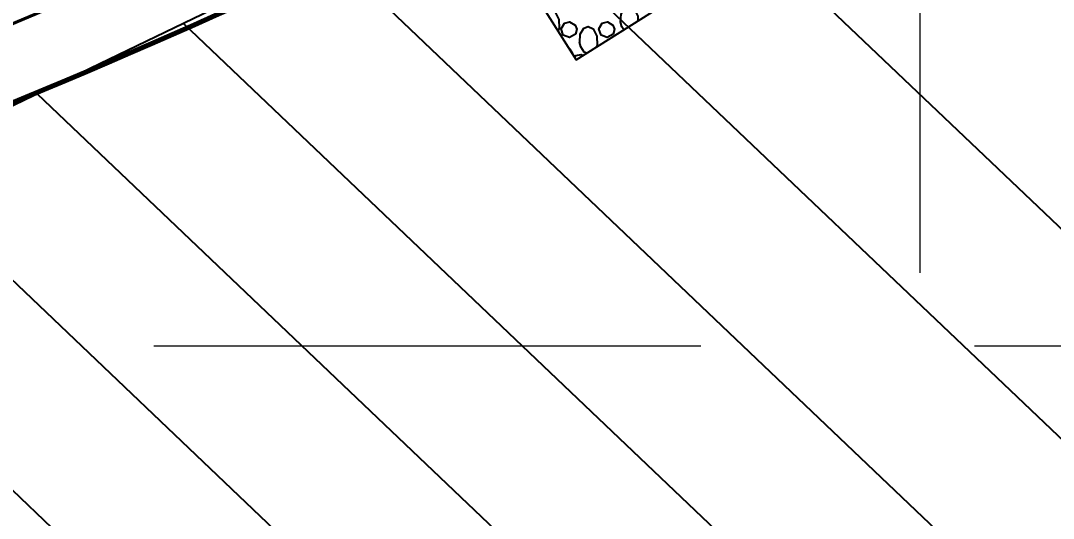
# Model space of a CAD drawing. Header units: inches. Extents: x -5337 to 1057, y 15227 to 19227.
# Drawn here: x -2875.12 to -2832.65, y 16321.9 to 16342.35 of the extents above; entities that cross this region are included whole.
import ezdxf
from ezdxf.enums import TextEntityAlignment as Align

# ---------------------------------------------------------------- set-up
doc = ezdxf.new("R2010")
doc.units = ezdxf.units.IN
doc.header["$LTSCALE"] = 150
doc.header["$MEASUREMENT"] = 0
doc.linetypes.add('HIDDEN', pattern=[0.375, 0.25, -0.125])
for name, color, linetype in [('COMT-MIN', 84, 'Continuous'), ('CONT-MJR', 84, 'Continuous'), ('grid', 7, 'HIDDEN'), ('LOT NUM', 7, 'Continuous'), ('PAVING', 7, 'Continuous')]:
    doc.layers.add(name, color=color, linetype=linetype)
doc.styles.get("Standard").update_dxf_attribs({"font": 'ARIAL.TTF', "height": 25})

msp = doc.modelspace()

# ---------------------------------------------------------------- linework, layer by layer
at = {"color": 5}
for p, q in [((-2820.485, 16365.365), (-2886.17, 16333.681)), ((-2850.368, 16350.951), (-2779.054, 16283.14)), ((-2856.385, 16348.048), (-2782.54, 16277.829)), ((-2862.402, 16345.146), (-2786.025, 16272.519)), ((-2868.42, 16342.243), (-2789.511, 16267.209)), ((-2874.437, 16339.34), (-2792.996, 16261.899)), ((-2880.455, 16336.438), (-2796.482, 16256.589)), ((-2886.319, 16333.39), (-2799.968, 16251.279))]:
    msp.add_line(p, q, dxfattribs=at)
at = {"layer": 'COMT-MIN', "color": 5, "linetype": 'Continuous', "lineweight": 40, "extrusion": (0, 0, -1)}
msp.add_arc((3019.379, 16685.249), 372, 229.0153, 247.8057, dxfattribs=at)
at = {"layer": 'CONT-MJR', "color": 5, "linetype": 'Continuous', "lineweight": 70, "extrusion": (0, 0, -1)}
msp.add_arc((3019.379, 16685.249), 375, 229.0153, 247.8057, dxfattribs=at)
at = {"layer": 'grid', "color": 252, "linetype": 'HIDDEN', "lineweight": 0, "ltscale": 0.6}
for p, q in [((-2838.144, 19121.984), (-2838.144, 15630.294)), ((-5232.144, 16328.984), (952.356, 16328.984))]:
    msp.add_line(p, q, dxfattribs=at)
at = {"layer": 'PAVING', "color": 1, "flags": 128}
msp.add_lwpolyline([(-2852.275, 16340.738), (-2843.819, 16346.076), (-2854.495, 16362.988), (-2862.951, 16357.65)], close=True, dxfattribs=at)
for points in [[(-2853.53, 16342.726), (-2853.524, 16342.736), (-2853.348, 16342.805), (-2853.138, 16342.701), (-2852.985, 16342.4), (-2852.976, 16342.039), (-2853.026, 16341.928)], [(-2850.446, 16342.287), (-2850.426, 16342.625), (-2850.28, 16342.876), (-2850.104, 16342.944), (-2849.894, 16342.841), (-2849.741, 16342.539), (-2849.736, 16342.341)], [(-2852.299, 16341.802), (-2852.553, 16341.657), (-2852.802, 16341.757), (-2852.889, 16342.012), (-2852.749, 16342.245), (-2852.541, 16342.3), (-2852.309, 16342.17), (-2852.247, 16342.008), (-2852.299, 16341.802)], [(-2850.748, 16341.804), (-2851.002, 16341.66), (-2851.251, 16341.76), (-2851.338, 16342.014), (-2851.198, 16342.248), (-2850.99, 16342.302), (-2850.758, 16342.172), (-2850.696, 16342.01), (-2850.748, 16341.804)], [(-2850.318, 16341.973), (-2850.401, 16342.105), (-2850.448, 16342.302)], [(-2852.127, 16341.459), (-2852.106, 16341.796), (-2851.961, 16342.047), (-2851.784, 16342.116), (-2851.574, 16342.012), (-2851.421, 16341.711), (-2851.412, 16341.351), (-2851.455, 16341.255)], [(-2851.834, 16341.016), (-2851.945, 16341.059), (-2852.081, 16341.276), (-2852.129, 16341.474)], [(-2852.569, 16341.203), (-2852.526, 16341.183), (-2852.423, 16341.001), (-2852.43, 16340.983)], [(-2852.333, 16340.829), (-2852.282, 16340.915), (-2852.073, 16340.969), (-2851.986, 16340.92)]]:
    msp.add_lwpolyline(points, dxfattribs=at)

# ---------------------------------------------------------------- texts
at = {"layer": 'LOT NUM', "color": 5}
msp.add_text('HARBOR LAKE', height=23.98142, rotation=43.8914, dxfattribs=at).set_placement((-2962.474, 16161.737), align=Align.MIDDLE_LEFT)

doc.saveas('drawing.dxf')
